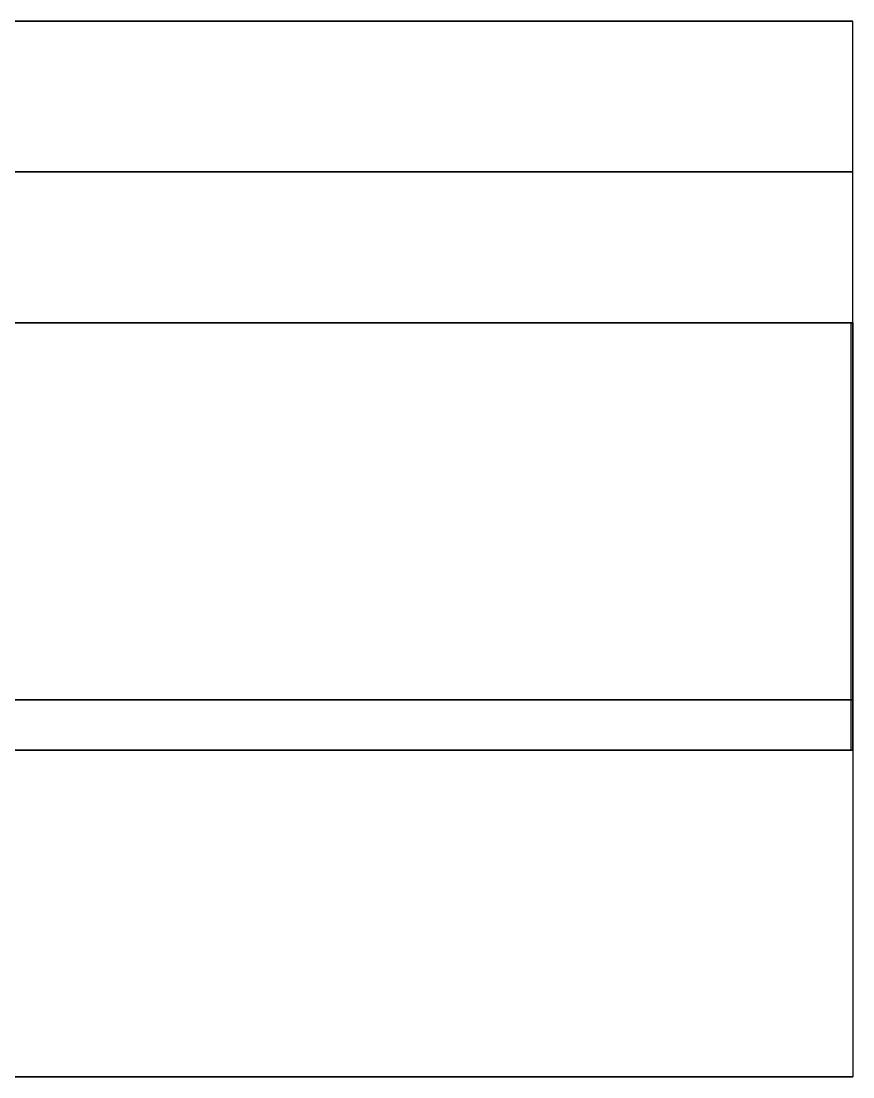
# Model space of a CAD drawing. Header units: millimetres. Extents: x -20 to 2415, y -30 to 12.
# Drawn here: x 2381.9 to 2415, y -30 to 12 of the extents above; entities that cross this region are included whole.
import ezdxf

# ---------------------------------------------------------------- set-up
doc = ezdxf.new("R2010")
doc.units = ezdxf.units.MM
doc.header["$MEASUREMENT"] = 0
doc.layers.add('Default', color=18, linetype='Continuous', true_color=0x000000)

msp = doc.modelspace()

# ---------------------------------------------------------------- linework, layer by layer
at = {"layer": 'Default'}
for p, q in [((0, 12, 1750), (2415, 12, 1750)), ((2415, 12, 3500), (1397.68, 12, 3500)), ((2295, 12, 991), (2415, 12, 991)), ((2415, 0, 991), (2415, 12, 991)), ((2415, 12, 991), (2415, 12, 3500)), ((2415, 0, 3500), (2415, 12, 3500)), ((2415, 0, 2245.5), (2415, 12, 2245.5)), ((1397.68, 6, 3500), (2415, 6, 3500)), ((2415, 6, 991), (2295, 6, 991)), ((2415, 6, 3500), (2415, 6, 991)), ((2415, 0, 3500), (1858.651, 0, 3500)), ((2145.576, 0, 991), (2415, 0, 991)), ((2179.598, 0, 3306.314), (2415, 0, 3306.314)), ((2199.579, 0, 2914.535), (2415, 0, 2914.535)), ((2224.691, 0, 2356.707), (2415, 0, 2356.707)), ((2242.793, 0, 1174.575), (2415, 0, 1174.575)), ((2270.107, 0, 1682.611), (2415, 0, 1682.611)), ((2366.19, 0, 2026.283), (2415, 0, 2030.553)), ((2366.914, 0, 1375.408), (2415, 0, 1379.615)), ((2415, 0, 2012.484), (2367.759, 0, 2008.351)), ((2414.913, 0, 1361.538), (2368.483, 0, 1357.476)), ((2370.737, 0, 2723.439), (2415, 0, 2727.311)), ((2415, 0, 2709.243), (2372.306, 0, 2705.507)), ((2373.462, 0, 3154.106), (2415, 0, 3157.74)), ((2415, 0, 3139.671), (2375.031, 0, 3136.174)), ((2415, 0, 1361.546), (2414.913, 0, 1361.538)), ((2414.913, 0, 1361.538), (2414.913, -17, 1361.538)), ((2415, 0, 991), (2415, 0, 1360.542)), ((2415, -17, 1361.546), (2415, 0, 1361.546)), ((2415, 0, 991), (2415, -17, 991)), ((2415, 0, 1360.542), (2415, -17, 1360.542)), ((2415, 0, 1360.542), (2415, 0, 1361.546)), ((2415, 0, 1176.273), (2415, -17, 1176.273)), ((2415, 0, 2727.311), (2415, 0, 2728.315)), ((2415, 0, 3139.671), (2415, -17, 3139.671)), ((2415, 0, 2727.311), (2415, -17, 2727.311)), ((2415, -17, 2728.315), (2415, 0, 2728.315)), ((2415, 0, 2728.315), (2415, 0, 3139.671)), ((2415, 0, 2933.491), (2415, -17, 2933.491)), ((2415, 0, 1379.615), (2415, 0, 2012.484)), ((2415, -17, 2012.484), (2415, 0, 2012.484)), ((2415, 0, 1379.615), (2415, -17, 1379.615)), ((2415, 0, 1696.049), (2415, -17, 1696.049)), ((2415, 0, 3157.74), (2415, 0, 3158.744)), ((2415, 0, 3157.74), (2415, -17, 3157.74)), ((2415, 0, 3500), (2415, -17, 3500)), ((2415, 0, 3158.744), (2415, -17, 3158.744)), ((2415, 0, 3158.744), (2415, 0, 3500)), ((2415, 0, 3328.87), (2415, -17, 3328.87)), ((2415, 0, 2030.553), (2415, 0, 2709.243)), ((2415, -17, 2709.243), (2415, 0, 2709.243)), ((2415, 0, 2030.553), (2415, -17, 2030.553)), ((2415, 0, 2369.898), (2415, -17, 2369.898)), ((0, 0, 1750), (2415, 0, 1750)), ((2415, 0, 3500), (1397.68, 0, 3500)), ((2295, 0, 991), (2415, 0, 991)), ((2415, 0, 991), (2415, 0, 3500)), ((1858.651, -15, 3500), (2415, -15, 3500)), ((2415, -15, 991), (2145.576, -15, 991)), ((2415, -15, 2030.553), (2366.19, -15, 2026.283)), ((2415, -15, 1379.615), (2366.914, -15, 1375.408)), ((2367.759, -15, 2008.351), (2415, -15, 2012.484)), ((2368.483, -15, 1357.476), (2414.913, -15, 1361.538)), ((2415, -15, 2727.311), (2370.737, -15, 2723.439)), ((2372.306, -15, 2705.507), (2415, -15, 2709.243)), ((2415, -15, 3157.74), (2373.462, -15, 3154.106)), ((2375.031, -15, 3136.174), (2415, -15, 3139.671)), ((2414.913, -15, 1361.538), (2415, -15, 1361.546)), ((2415, -15, 1360.542), (2415, -15, 991)), ((2415, -15, 1361.546), (2415, -15, 1360.542)), ((2415, -15, 2728.315), (2415, -15, 2727.311)), ((2415, -15, 3139.671), (2415, -15, 2728.315)), ((2415, -15, 2012.484), (2415, -15, 1379.615)), ((2415, -15, 3158.744), (2415, -15, 3157.74)), ((2415, -15, 3500), (2415, -15, 3158.744)), ((2415, -15, 2709.243), (2415, -15, 2030.553)), ((2415, -17, 1361.546), (2415, -30, 1361.546)), ((2415, -17, 991), (2415, -30, 991)), ((2415, -17, 1176.273), (2415, -30, 1176.273)), ((2415, -17, 3139.671), (2415, -30, 3139.671)), ((2415, -17, 2727.311), (2415, -30, 2727.311)), ((2415, -17, 2933.491), (2415, -30, 2933.491)), ((2415, -17, 2012.484), (2415, -30, 2012.484)), ((2415, -17, 1379.615), (2415, -30, 1379.615)), ((2415, -17, 1696.049), (2415, -30, 1696.049)), ((2415, -17, 3157.74), (2415, -30, 3157.74)), ((2415, -17, 3500), (2415, -30, 3500)), ((2415, -17, 3328.87), (2415, -30, 3328.87)), ((2415, -17, 2709.243), (2415, -30, 2709.243)), ((2415, -17, 2030.553), (2415, -30, 2030.553)), ((2415, -17, 2369.898), (2415, -30, 2369.898)), ((2415, -30, 3500), (1838.405, -30, 3500)), ((1868.89, -30, 3306.314), (2415, -30, 3306.314)), ((2415, -30, 3139.671), (1916.115, -30, 3096.025)), ((1918.225, -30, 2914.535), (2415, -30, 2914.535)), ((1926.342, -30, 3114.988), (2415, -30, 3157.74)), ((1944.003, -30, 1174.575), (2415, -30, 1174.575)), ((1986.199, -30, 2356.707), (2415, -30, 2356.707)), ((2415, -30, 2709.243), (2000.838, -30, 2673.008)), ((2008.878, -30, 2691.78), (2415, -30, 2727.311)), ((2063.036, -30, 1682.611), (2415, -30, 1682.611)), ((2415, -30, 1361.546), (2102.785, -30, 1334.231)), ((2110, -30, 991), (2415, -30, 991)), ((2119.369, -30, 1353.75), (2415, -30, 1379.615)), ((2415, -30, 2012.484), (2129.26, -30, 1987.485)), ((2140.292, -30, 2006.519), (2415, -30, 2030.553)), ((2415, -30, 991), (2415, -30, 1361.546)), ((2415, -30, 2727.311), (2415, -30, 3139.671)), ((2415, -30, 1379.615), (2415, -30, 2012.484)), ((2415, -30, 3157.74), (2415, -30, 3500)), ((2415, -30, 2030.553), (2415, -30, 2709.243))]:
    msp.add_line(p, q, dxfattribs=at)
at = {"layer": 'Default', "extrusion": (0, 1, 0)}
msp.add_open_spline([(2415, -17, 3500), (2229.55, -17, 3500), (2044.101, -17, 3500), (1858.651, -17, 3500)], degree=3, dxfattribs=at)
at = {"layer": 'Default'}
for points in [[(2145.576, -17, 991), (2235.384, -17, 991), (2325.192, -17, 991), (2415, -17, 991)], [(2415, -17, 2030.553), (2398.73, -17, 2029.129), (2382.46, -17, 2027.706), (2366.19, -17, 2026.283)], [(2415, -17, 1379.615), (2398.971, -17, 1378.213), (2382.943, -17, 1376.81), (2366.914, -17, 1375.408)], [(2367.759, -17, 2008.351), (2383.506, -17, 2009.729), (2399.253, -17, 2011.106), (2415, -17, 2012.484)], [(2414.913, -17, 1361.538), (2399.436, -17, 1360.184), (2383.959, -17, 1358.83), (2368.483, -17, 1357.476)], [(2415, -17, 2727.311), (2400.246, -17, 2726.02), (2385.491, -17, 2724.73), (2370.737, -17, 2723.439)], [(2372.306, -17, 2705.507), (2386.537, -17, 2706.752), (2400.769, -17, 2707.997), (2415, -17, 2709.243)], [(2373.462, -17, 3154.106), (2387.308, -17, 3155.317), (2401.154, -17, 3156.529), (2415, -17, 3157.74)], [(2375.031, -17, 3136.174), (2388.354, -17, 3137.34), (2401.677, -17, 3138.506), (2415, -17, 3139.671)], [(2415, -17, 1361.546), (2414.971, -17, 1361.544), (2414.942, -17, 1361.541), (2414.913, -17, 1361.538)], [(2415, -17, 1360.542), (2415, -17, 1360.877), (2415, -17, 1361.211), (2415, -17, 1361.546)], [(2415, -17, 991), (2415, -17, 1114.181), (2415, -17, 1237.362), (2415, -17, 1360.542)], [(2415, -17, 3139.671), (2415, -17, 3002.553), (2415, -17, 2865.434), (2415, -17, 2728.315)], [(2415, -17, 2728.315), (2415, -17, 2727.98), (2415, -17, 2727.646), (2415, -17, 2727.311)], [(2415, -17, 2012.484), (2415, -17, 1801.528), (2415, -17, 1590.571), (2415, -17, 1379.615)], [(2415, -17, 2709.243), (2415, -17, 2483.013), (2415, -17, 2256.783), (2415, -17, 2030.553)]]:
    msp.add_open_spline(points, degree=3, dxfattribs=at)
at = {"layer": 'Default', "extrusion": (0, -1, 0)}
for points in [[(2415, -17, 3158.744), (2415, -17, 3272.496), (2415, -17, 3386.248), (2415, -17, 3500)], [(2415, -17, 3157.74), (2415, -17, 3158.075), (2415, -17, 3158.409), (2415, -17, 3158.744)]]:
    msp.add_open_spline(points, degree=3, dxfattribs=at)

doc.saveas('drawing.dxf')
